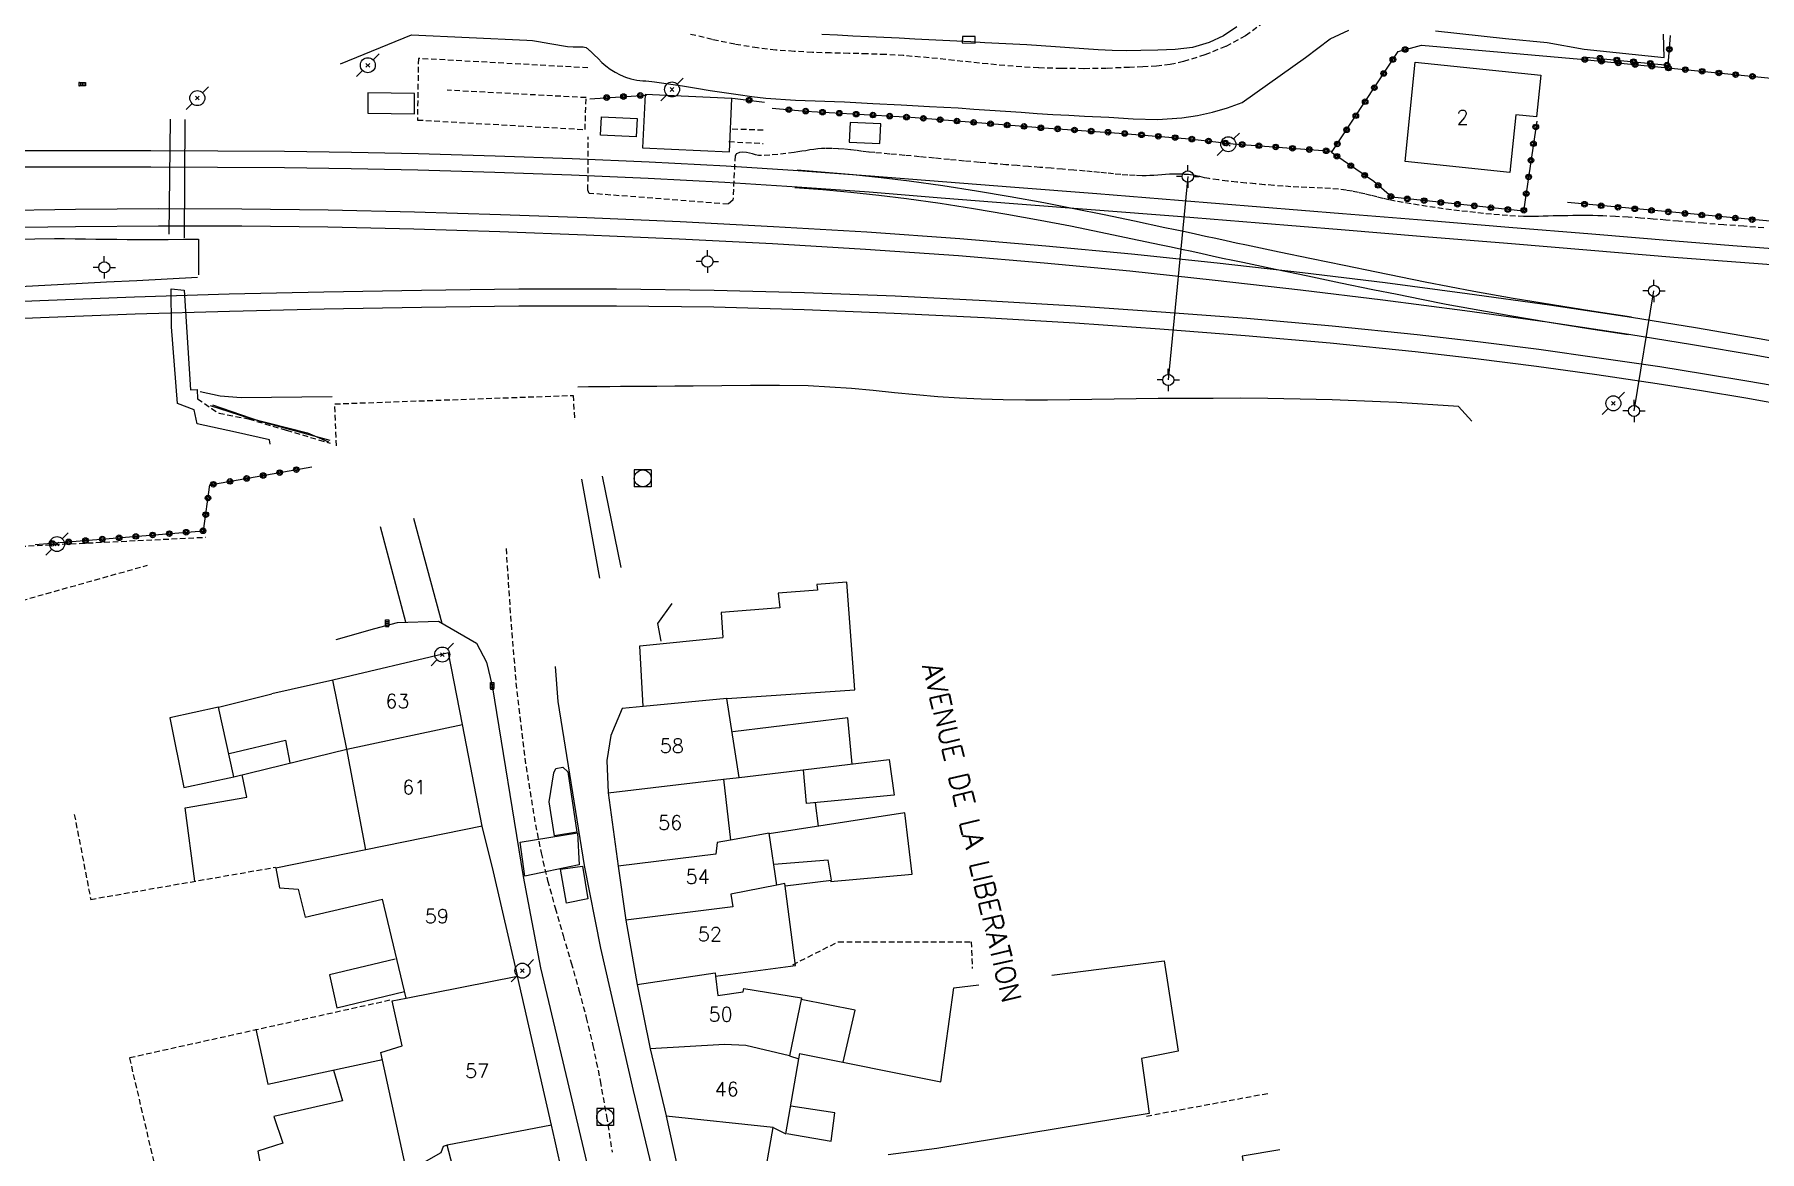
# Model space of a CAD drawing. Header units: millimetres. Extents: x 168000 to 169000, y 125998 to 127000.
# Drawn here: x 168679.6 to 168833.3, y 126436.5 to 126536 of the extents above; entities that cross this region are included whole.
import ezdxf
from ezdxf.enums import TextEntityAlignment as Align

# ---------------------------------------------------------------- set-up
doc = ezdxf.new("R2010")
doc.units = ezdxf.units.MM
doc.linetypes.add('DASHED', pattern=[0.75, 0.5, -0.25])
doc.layers.get('0').update_dxf_attribs({"linetype": 'CONTINUOUS'})
for name, color, linetype in [('W0001', 6, 'DASHED'), ('W0008', 7, 'CONTINUOUS'), ('W0014', 7, 'CONTINUOUS'), ('W0015', 2, 'CONTINUOUS'), ('W0020', 2, 'CONTINUOUS'), ('W0101', 7, 'CONTINUOUS'), ('W0104', 1, 'CONTINUOUS'), ('W0112', 1, 'DASHED'), ('W0211', 2, 'CONTINUOUS'), ('W0214', 2, 'CONTINUOUS'), ('W0323', 7, 'CONTINUOUS'), ('W0333', 7, 'CONTINUOUS'), ('W0401', 7, 'CONTINUOUS'), ('W0420', 7, 'CONTINUOUS'), ('W0473', 7, 'CONTINUOUS'), ('W0610', 7, 'CONTINUOUS'), ('W0611', 7, 'CONTINUOUS'), ('W0700', 7, 'CONTINUOUS'), ('W0989', 7, 'CONTINUOUS'), ('W0991', 7, 'CONTINUOUS'), ('W1102', 7, 'CONTINUOUS')]:
    doc.layers.add(name, color=color, linetype=linetype)
doc.styles.get("Standard").update_dxf_attribs({"font": 'romans.shx', "width": 0.85})

# ---------------------------------------------------------------- blocks, each defined once
blk = doc.blocks.new('T420')
for p, q in [((0.75, 0.75), (-0.75, 0.75)), ((-0.75, 0.75), (-0.75, -0.75)), ((0.75, 0.75), (0.75, -0.75)), ((0.75, -0.75), (-0.75, -0.75))]:
    blk.add_line(p, q)
blk.add_ellipse((0, 0), major_axis=(-0.53, 0.53), ratio=1, start_param=3.926991, end_param=10.210176)
blk = doc.blocks.new('T610')
for p, q in [((-0.500001, 0), (-1.000002, 0)), ((0, 0.500001), (0, 1.000002)), ((0.500001, 0), (1.000002, 0)), ((0, -0.500001), (0, -1.000002))]:
    blk.add_line(p, q)
blk.add_ellipse((0, 0), major_axis=(-0.353554, 0.353554), ratio=1, start_param=3.926990817, end_param=10.2101761242)
blk = doc.blocks.new('T401')
for p, q in [((-0.3, 0.3), (0, 0.3)), ((-0.3, -0.25), (-0.3, 0.3)), ((-0.3, 0.15), (0, 0.15)), ((-0.3, 0), (0, 0)), ((0, 0.3), (0, -0.25)), ((-0.3, -0.15), (0, -0.15)), ((-0.3, -0.25), (-0.3, -0.3)), ((-0.3, -0.3), (0, -0.3)), ((0, -0.3), (0, -0.25))]:
    blk.add_line(p, q)
blk = doc.blocks.new('T473')
for p, q in [((-0.166667, 0.166667), (0.166667, -0.166667)), ((-0.166667, -0.166667), (0.166667, 0.166667)), ((0.500001, 0.500001), (1.000002, 1.000002)), ((-1.000002, -1.000002), (-0.500001, -0.500001))]:
    blk.add_line(p, q)
blk.add_ellipse((0, 0), major_axis=(0.471405, 0.471405), ratio=1, start_param=5.4977871438, end_param=11.780972451)
blk = doc.blocks.new('t323o')
at = {"color": 0, "linetype": 'Continuous'}
for radius in [0.25, 0.15]:
    blk.add_circle((0, 0), radius, dxfattribs=at)

msp = doc.modelspace()

# ---------------------------------------------------------------- linework, layer by layer
at = {"layer": 'W0001'}
for points in [[(168789.12, 126537.04), (168787.5, 126535.85), (168785.73, 126534.9), (168783.88, 126534.15), (168781.99, 126533.55), (168780.79, 126533.29), (168779.58, 126533.15), (168778.36, 126533.09), (168777.16, 126533.04), (168775.13, 126532.95), (168773.11, 126532.92), (168771.09, 126532.93), (168769.07, 126532.99), (168767.56, 126533.08), (168766.06, 126533.19), (168764.55, 126533.34), (168763.05, 126533.49), (168761.55, 126533.66), (168760.05, 126533.82), (168758.55, 126533.96), (168757.05, 126534.08), (168755.42, 126534.18), (168753.79, 126534.24), (168752.17, 126534.28), (168750.54, 126534.32), (168748.91, 126534.37), (168747.28, 126534.46), (168745.65, 126534.58), (168744.03, 126534.77), (168742.01, 126535.09), (168740, 126535.51), (168738.01, 126535.99)], [(168721.62, 126490.18), (168722.07, 126483.45), (168722.57, 126477.47), (168723.29, 126471.52), (168724.24, 126465.6), (168724.74, 126463.1), (168725.33, 126460.63), (168726, 126458.18), (168726.7, 126455.74), (168727.42, 126453.3), (168728.12, 126450.86), (168728.77, 126448.41), (168729.36, 126445.94), (168730.01, 126442.79), (168730.57, 126439.62), (168731.07, 126436.45)]]:
    msp.add_lwpolyline(points, dxfattribs=at)
at = {"layer": 'W0008'}
for points in [[(168786.73, 126536.65), (168785.55, 126535.86), (168784.27, 126535.24), (168782.77, 126534.81), (168781.23, 126534.62), (168779.69, 126534.57), (168778.17, 126534.54), (168776.9, 126534.52), (168775.63, 126534.55), (168774.36, 126534.6), (168773.09, 126534.69), (168771.83, 126534.78), (168770.56, 126534.88), (168769.3, 126534.97), (168768.03, 126535.04), (168766.78, 126535.1), (168765.53, 126535.17), (168764.28, 126535.23), (168763.03, 126535.3), (168761.78, 126535.37), (168760.53, 126535.43), (168759.28, 126535.5), (168758.03, 126535.56), (168756.65, 126535.63), (168755.28, 126535.7), (168753.9, 126535.77), (168752.52, 126535.83), (168751.15, 126535.9), (168749.77, 126535.97)], [(168723.46, 126535.46), (168723.98, 126535.42), (168724.5, 126535.35), (168725.02, 126535.26), (168725.53, 126535.16), (168726.05, 126535.07), (168726.57, 126534.98), (168727.09, 126534.91), (168727.61, 126534.86), (168727.75, 126534.86), (168727.9, 126534.86), (168728.04, 126534.87), (168728.18, 126534.88), (168728.33, 126534.88), (168728.48, 126534.87), (168728.62, 126534.84), (168728.77, 126534.8), (168728.83, 126534.76), (168728.89, 126534.71), (168728.95, 126534.66), (168729, 126534.61), (168729.06, 126534.55), (168729.12, 126534.5), (168729.18, 126534.44), (168729.24, 126534.38), (168729.3, 126534.32), (168729.36, 126534.26), (168729.42, 126534.2), (168729.48, 126534.15), (168729.82, 126533.82), (168730.16, 126533.48), (168730.51, 126533.16), (168730.89, 126532.88), (168731.33, 126532.61), (168731.79, 126532.38), (168732.26, 126532.18), (168732.75, 126532.02), (168733.01, 126531.96), (168733.27, 126531.91), (168733.54, 126531.88), (168733.8, 126531.85), (168734.07, 126531.83), (168734.33, 126531.81), (168734.6, 126531.79), (168734.86, 126531.76), (168736.1, 126531.58), (168737.34, 126531.39), (168738.58, 126531.19), (168739.81, 126530.99), (168741.05, 126530.79), (168742.29, 126530.61), (168743.53, 126530.45), (168744.78, 126530.31), (168745.65, 126530.23), (168746.53, 126530.17), (168747.4, 126530.13), (168748.27, 126530.1), (168749.15, 126530.06), (168750.02, 126530.04), (168750.89, 126530), (168751.77, 126529.96), (168754.3, 126529.83), (168756.83, 126529.7), (168759.36, 126529.56), (168761.89, 126529.42), (168763.3, 126529.33), (168764.71, 126529.24), (168766.11, 126529.14), (168767.52, 126529.04), (168768.93, 126528.94), (168770.34, 126528.85), (168771.75, 126528.77), (168773.16, 126528.7), (168775.32, 126528.59), (168777.49, 126528.46), (168779.67, 126528.41), (168781.84, 126528.55), (168783.21, 126528.75), (168784.57, 126529.04), (168785.9, 126529.42), (168787.2, 126529.9), (168792.83, 126533.92), (168795.04, 126535.58), (168796.71, 126536.36)], [(168804.44, 126536.29), (168810.65, 126535.62), (168814.37, 126535.26), (168817.67, 126534.65), (168824.79, 126533.92), (168824.73, 126535.99)]]:
    msp.add_lwpolyline(points, dxfattribs=at)
at = {"layer": 'W0014'}
for points in [[(168706.86, 126533.35), (168713.19, 126535.94)], [(168713.19, 126535.94), (168723.46, 126535.46)], [(168736.38, 126485.29), (168735.11, 126483.51), (168735.42, 126481.94)], [(168706.48, 126482.09), (168709.93, 126483.08), (168711.94, 126483.59), (168715.59, 126483.72), (168718.99, 126481.75), (168719.89, 126480.06), (168720.39, 126477.96), (168723.16, 126460.99), (168724.7, 126452.84), (168727.11, 126442.74), (168732.57, 126419.64)], [(168774.8, 126266.17), (168768.64, 126292.2), (168764.34, 126310.1), (168760.39, 126326.68), (168752.99, 126357.98), (168749.95, 126370.92), (168742.71, 126400.9), (168737.16, 126424.49), (168732.99, 126441.93), (168730.08, 126454.6), (168728.62, 126461.96), (168726.26, 126476.58), (168726.02, 126479.69)]]:
    msp.add_lwpolyline(points, dxfattribs=at)
at = {"layer": 'W0015'}
for points in [[(168727.92, 126464.92), (168725.94, 126464.62), (168725.45, 126467.63), (168725.89, 126470.23), (168726.07, 126470.59), (168726.67, 126470.71), (168727.12, 126470.3)], [(168728.44, 126461.91), (168728.92, 126459), (168727, 126458.61), (168726.47, 126461.64)]]:
    msp.add_lwpolyline(points, close=True, dxfattribs=at)
at = {"layer": 'W0020'}
for points in [[(168730.2, 126496.63), (168731.84, 126488.51)], [(168729.98, 126487.55), (168728.38, 126496.36)], [(168712.69, 126483.62), (168710.45, 126492.13)], [(168713.38, 126492.9), (168715.91, 126483.53)]]:
    msp.add_lwpolyline(points, dxfattribs=at)
msp.add_lwpolyline([(168723.3, 126461.02), (168722.88, 126464.04), (168727.99, 126464.87), (168728.13, 126462.03)], close=True, dxfattribs=at)
at = {"layer": 'W0101'}
msp.add_lwpolyline([(168802.62, 126533.49), (168813.8, 126532.34), (168813.41, 126528.62), (168811.59, 126528.81), (168811.06, 126523.69), (168801.72, 126524.66)], close=True, dxfattribs=at)
for points in [[(168751.98, 126487.2), (168749.32, 126487), (168749.37, 126486.47), (168745.87, 126486.23), (168746.01, 126484.9), (168740.78, 126484.5), (168740.93, 126482.27)], [(168741.29, 126476.84), (168752.7, 126477.6), (168751.98, 126487.2)], [(168733.84, 126476.12), (168733.55, 126481.53), (168740.93, 126482.27)], [(168716.49, 126480.89), (168706.19, 126478.46)], [(168717.73, 126474.52), (168716.49, 126480.89)], [(168707.45, 126472.32), (168706.19, 126478.46)], [(168742.38, 126469.81), (168741.29, 126476.84)], [(168731.97, 126475.94), (168730.96, 126473.55), (168730.59, 126471.31), (168730.72, 126468.43)], [(168733.84, 126476.12), (168731.97, 126475.94)], [(168719.5, 126465.46), (168717.73, 126474.52)], [(168709.14, 126463.36), (168707.45, 126472.32)], [(168740.99, 126469.65), (168742.38, 126469.81)], [(168740.99, 126469.65), (168741.61, 126464.22)], [(168730.72, 126468.43), (168731.61, 126461.91)], [(168722.65, 126452.1), (168722.65, 126452.17), (168722.64, 126452.17), (168720.49, 126461.39), (168719.5, 126465.46)], [(168745.75, 126460.22), (168745.05, 126464.85), (168741.61, 126464.22)], [(168709.14, 126463.36), (168701.12, 126461.74), (168701.44, 126459.99), (168703.09, 126459.87), (168703.72, 126457.35), (168710.62, 126458.98)], [(168731.61, 126461.91), (168732.28, 126457.09)], [(168740.27, 126452.12), (168747.41, 126453.07), (168746.47, 126460.36), (168745.75, 126460.22)], [(168712.72, 126450.16), (168710.62, 126458.98)], [(168732.28, 126457.09), (168732.28, 126457.09), (168732.28, 126457.09), (168733.3, 126451.36)], [(168725.67, 126438.84), (168722.65, 126452.1)], [(168740.27, 126452.12), (168740.5, 126450.38), (168742.75, 126450.7), (168742.81, 126451.02), (168747.95, 126450.19), (168746.88, 126445.02)], [(168733.3, 126451.36), (168733.3, 126451.36), (168733.3, 126451.36), (168734.45, 126445.65), (168734.45, 126445.65)], [(168716.38, 126437.05), (168716.02, 126436.95), (168715.81, 126436.39), (168712.77, 126434.66), (168710.48, 126445.3), (168712.38, 126445.91), (168711.48, 126449.92), (168712.72, 126450.16)], [(168734.45, 126445.65), (168734.45, 126445.65), (168735.89, 126439.67), (168735.9, 126439.64)], [(168745.41, 126438.64), (168746.55, 126438.08), (168747.72, 126444.75)], [(168746.88, 126445.02), (168747.72, 126444.75)], [(168735.9, 126439.64), (168738.44, 126428.04)], [(168728.05, 126428.33), (168727.75, 126429.64), (168727.46, 126430.96), (168727.16, 126432.27), (168726.86, 126433.58), (168726.57, 126434.9), (168726.27, 126436.21), (168725.97, 126437.53), (168725.67, 126438.84)], [(168744.44, 126433.06), (168745.41, 126438.64)], [(168719.05, 126426.89), (168716.38, 126437.05)]]:
    msp.add_lwpolyline(points, dxfattribs=at)
at = {"layer": 'W0104'}
for points in [[(168762.25, 126535.22), (168763.41, 126535.2), (168763.42, 126535.78), (168762.28, 126535.8)], [(168709.3, 126528.96), (168713.46, 126528.9), (168713.48, 126530.71), (168709.32, 126530.76)], [(168691.66, 126475.1), (168692.91, 126468.9), (168697.36, 126469.87), (168696.01, 126476.07)]]:
    msp.add_lwpolyline(points, close=True, dxfattribs=at)
for points in [[(168734.02, 126530.62), (168733.78, 126525.88)], [(168741.73, 126530.26), (168734.02, 126530.62)], [(168741.52, 126525.51), (168741.73, 126530.26)], [(168730.05, 126527), (168730.12, 126528.62)], [(168730.12, 126528.62), (168733.3, 126528.47)], [(168733.3, 126528.47), (168733.2, 126526.86)], [(168752.27, 126528.14), (168752.19, 126526.37)], [(168755, 126528.02), (168752.27, 126528.14)], [(168754.92, 126526.25), (168755, 126528.02)], [(168733.2, 126526.86), (168730.05, 126527)], [(168733.78, 126525.88), (168741.52, 126525.51)], [(168752.19, 126526.37), (168754.92, 126526.25)], [(168706.19, 126478.46), (168700.75, 126477.24)], [(168706.19, 126478.46), (168706.19, 126478.46)], [(168696.01, 126476.07), (168700.75, 126477.24)], [(168752.08, 126475.12), (168741.83, 126473.87)], [(168752.45, 126471), (168752.08, 126475.12)], [(168696.96, 126471.95), (168701.96, 126473.12), (168702.37, 126471.11)], [(168697.36, 126469.87), (168707.45, 126472.32)], [(168742.38, 126469.81), (168755.75, 126471.39), (168756.19, 126468.22), (168748.38, 126467.48), (168748.12, 126470.49)], [(168693.89, 126460.56), (168693.05, 126467.11), (168698.52, 126468.05), (168698.1, 126470.05)], [(168749.16, 126467.55), (168749.44, 126465.46)], [(168750.54, 126460.54), (168757.81, 126461.2), (168757.15, 126466.65), (168745.06, 126464.79)], [(168746.5, 126460.14), (168750.61, 126460.66), (168750.32, 126462.43), (168745.47, 126462.05)], [(168711.75, 126453.62), (168705.89, 126452.23), (168706.55, 126449.3), (168712.58, 126450.75)], [(168770.24, 126452.19), (168780.26, 126453.48), (168781.51, 126445.43), (168778.23, 126444.77), (168778.91, 126439.87), (168760.01, 126436.76), (168755.65, 126436.2)], [(168747.76, 126445.22), (168760.36, 126442.71), (168761.52, 126451.06), (168763.73, 126451.35)], [(168751.65, 126444.44), (168752.71, 126449.07), (168747.92, 126450.04)], [(168699.34, 126447.4), (168700.41, 126442.48), (168710.61, 126444.68)], [(168747.72, 126444.75), (168747.8, 126445.21)], [(168706.26, 126443.74), (168707.04, 126441.01), (168700.93, 126439.6), (168701.75, 126437.25), (168699.51, 126436.52), (168700.47, 126431.3)], [(168746.63, 126438.1), (168750.6, 126437.42), (168750.9, 126439.93), (168746.98, 126440.53)], [(168790.57, 126436.63), (168787.21, 126436.08), (168787.7, 126432.99), (168788.71, 126433.12), (168789.02, 126431.21), (168792.34, 126431.67)]]:
    msp.add_lwpolyline(points, dxfattribs=at)
at = {"layer": 'W0112'}
for points in [[(168728.92, 126532.99), (168713.81, 126533.83), (168713.73, 126528.35), (168728.67, 126527.5), (168728.75, 126530.34), (168716.38, 126531)], [(168744.53, 126527.44), (168741.64, 126527.54)], [(168742.02, 126525.18), (168741.84, 126521.2), (168741.42, 126520.86), (168729.02, 126521.82), (168728.92, 126522.11), (168728.95, 126526.86)], [(168741.48, 126526.43), (168744.53, 126526.26)], [(168833.68, 126518.75), (168831.89, 126518.89), (168830.1, 126519.02), (168828.31, 126519.16), (168827.19, 126519.25), (168826.07, 126519.34), (168824.95, 126519.44), (168823.82, 126519.53), (168822.7, 126519.62), (168821.58, 126519.7), (168820.45, 126519.76), (168819.33, 126519.82), (168818.88, 126519.83), (168818.44, 126519.84), (168818, 126519.84), (168817.55, 126519.84), (168817.11, 126519.84), (168816.67, 126519.84), (168816.22, 126519.83), (168815.78, 126519.83), (168815.34, 126519.82), (168814.91, 126519.81), (168814.47, 126519.8), (168814.03, 126519.78), (168813.59, 126519.77), (168813.16, 126519.76), (168812.72, 126519.76), (168812.28, 126519.77), (168811.56, 126519.8), (168810.85, 126519.84), (168810.13, 126519.9), (168809.42, 126519.96), (168808.7, 126520.03), (168807.99, 126520.11), (168807.27, 126520.19), (168806.56, 126520.27), (168805.84, 126520.36), (168805.12, 126520.45), (168804.41, 126520.55), (168803.69, 126520.66), (168802.97, 126520.77), (168802.26, 126520.88), (168801.54, 126521), (168800.83, 126521.13), (168800.28, 126521.24), (168799.74, 126521.37), (168799.2, 126521.5), (168798.66, 126521.63), (168798.12, 126521.77), (168797.58, 126521.89), (168797.03, 126522), (168796.48, 126522.09), (168795.78, 126522.18), (168795.08, 126522.24), (168794.37, 126522.28), (168793.66, 126522.31), (168792.96, 126522.34), (168792.25, 126522.37), (168791.55, 126522.41), (168790.84, 126522.46), (168790.02, 126522.53), (168789.2, 126522.59), (168788.37, 126522.67), (168787.55, 126522.74), (168786.73, 126522.82), (168785.91, 126522.91), (168785.08, 126523.02), (168784.27, 126523.13), (168784.06, 126523.17), (168783.85, 126523.21), (168783.64, 126523.26), (168783.43, 126523.31), (168783.22, 126523.35), (168783.02, 126523.4), (168782.81, 126523.44), (168782.59, 126523.46), (168782.41, 126523.49), (168782.22, 126523.5), (168782.03, 126523.51), (168781.84, 126523.52), (168781.65, 126523.52), (168781.46, 126523.53), (168781.27, 126523.53), (168781.08, 126523.53), (168780.73, 126523.52), (168780.38, 126523.5), (168780.04, 126523.48), (168779.69, 126523.45), (168779.34, 126523.42), (168778.99, 126523.4), (168778.65, 126523.38), (168778.3, 126523.38), (168777.66, 126523.4), (168777.02, 126523.44), (168776.39, 126523.49), (168775.75, 126523.55), (168775.12, 126523.62), (168774.49, 126523.68), (168773.85, 126523.74), (168773.22, 126523.8), (168772.21, 126523.88), (168771.2, 126523.96), (168770.18, 126524.05), (168769.17, 126524.13), (168768.16, 126524.21), (168767.15, 126524.29), (168766.14, 126524.37), (168765.12, 126524.46), (168763.79, 126524.58), (168762.46, 126524.7), (168761.13, 126524.82), (168759.8, 126524.95), (168758.47, 126525.08), (168757.14, 126525.2), (168755.81, 126525.32), (168754.48, 126525.45), (168753.94, 126525.5), (168753.39, 126525.56), (168752.84, 126525.63), (168752.3, 126525.69), (168751.75, 126525.75), (168751.2, 126525.79), (168750.65, 126525.82), (168750.09, 126525.82), (168749.74, 126525.8), (168749.39, 126525.77), (168749.03, 126525.73), (168748.68, 126525.68), (168748.33, 126525.62), (168747.98, 126525.57), (168747.63, 126525.52), (168747.28, 126525.47), (168746.56, 126525.38), (168745.84, 126525.29), (168745.12, 126525.22), (168744.39, 126525.18), (168744.11, 126525.2), (168743.84, 126525.26), (168743.58, 126525.34), (168743.32, 126525.41), (168743.03, 126525.46), (168742.73, 126525.48), (168742.43, 126525.45), (168742.14, 126525.34), (168742.12, 126525.33), (168742.11, 126525.31), (168742.1, 126525.28), (168742.09, 126525.26), (168742.09, 126525.24), (168742.08, 126525.22), (168742.07, 126525.2), (168742.05, 126525.18), (168742.04, 126525.18), (168742.03, 126525.18), (168742.02, 126525.18), (168742.02, 126525.18)], [(168694.14, 126503.53), (168695.38, 126502.67), (168696.05, 126502.25), (168698.69, 126501.73), (168702.05, 126500.73), (168705.95, 126499.57)], [(168706.51, 126499.34), (168706.36, 126503.07), (168727.59, 126503.83), (168727.72, 126501.72), (168727.72, 126501.72)], [(168678.34, 126490.39), (168694.86, 126491.2)], [(168678.47, 126485.56), (168689.69, 126488.71)], [(168683.16, 126466.52), (168684.62, 126458.95), (168701.08, 126461.81)], [(168747.17, 126453.13), (168751.22, 126455.18), (168763.06, 126455.18), (168763.16, 126452.8)], [(168691.12, 126431.92), (168688.09, 126444.86), (168711.42, 126450.02)], [(168778.67, 126439.65), (168789.72, 126441.72)]]:
    msp.add_lwpolyline(points, dxfattribs=at)
at = {"layer": 'W0211'}
msp.add_lwpolyline([(168695.27, 126502.93), (168698.67, 126501.83), (168703.92, 126500.5), (168705.81, 126499.7)], dxfattribs=at)
at = {"layer": 'W0214'}
for points in [[(168800.97, 126503.2), (168799.53, 126503.26), (168798.1, 126503.32), (168796.66, 126503.37), (168795.23, 126503.42), (168793.79, 126503.46), (168792.36, 126503.49), (168790.92, 126503.52), (168789.48, 126503.55), (168787.05, 126503.57), (168784.61, 126503.56), (168782.17, 126503.55), (168779.73, 126503.54), (168777.76, 126503.53), (168775.79, 126503.5), (168773.81, 126503.46), (168771.84, 126503.43), (168769.86, 126503.41), (168767.89, 126503.4), (168765.91, 126503.42), (168763.94, 126503.48), (168762.01, 126503.57), (168760.08, 126503.71), (168758.16, 126503.88), (168756.24, 126504.07), (168754.32, 126504.26), (168752.4, 126504.43), (168750.47, 126504.57), (168748.55, 126504.67), (168745.98, 126504.72), (168743.41, 126504.71), (168740.85, 126504.67), (168738.28, 126504.64), (168736.66, 126504.64), (168735.05, 126504.63), (168733.43, 126504.62), (168731.81, 126504.61), (168730.87, 126504.6), (168729.92, 126504.59), (168728.98, 126504.58), (168728.03, 126504.56)], [(168694.36, 126504.16), (168696.14, 126503.8), (168698.03, 126503.65), (168706.14, 126503.74)], [(168695.47, 126502.98), (168699.7, 126501.54), (168705.92, 126499.85)], [(168807.66, 126501.53), (168806.48, 126502.85), (168800.97, 126503.2)]]:
    msp.add_lwpolyline(points, dxfattribs=at)
at = {"layer": 'W0323'}
for points in [[(168813.44, 126528.26), (168812.28, 126520.23), (168800.55, 126521.47), (168798.92, 126522.88), (168795.17, 126525.45), (168801.11, 126534.46), (168803.17, 126535.02)], [(168817.59, 126533.99), (168825.14, 126533.24), (168825.37, 126535.88)], [(168817.36, 126533.76), (168853.09, 126530.21), (168851.95, 126517.7), (168816.2, 126520.99)], [(168729.09, 126530.25), (168734.14, 126530.57)], [(168741.8, 126530.3), (168744.64, 126529.93)], [(168745.33, 126529.41), (168748.33, 126529.14), (168757.67, 126528.59), (168769.95, 126527.61), (168776.25, 126527.19), (168782.52, 126526.68), (168786.39, 126526.23), (168795.2, 126525.57)], [(168679.67, 126490.54), (168694.67, 126491.77), (168695.23, 126495.85), (168704.31, 126497.46)]]:
    msp.add_lwpolyline(points, dxfattribs=at)
at = {"layer": 'W0333'}
for points in [[(168803.17, 126535.02), (168817.36, 126533.76)], [(168691.62, 126518.17), (168691.72, 126528.42)], [(168693.02, 126528.4), (168692.94, 126517.85)], [(168677.9, 126517.75), (168681.38, 126517.79), (168682.3, 126517.79), (168683.23, 126517.78), (168684.16, 126517.77), (168685.09, 126517.75), (168686.02, 126517.74), (168686.95, 126517.73), (168687.88, 126517.72), (168688.81, 126517.71), (168690.17, 126517.71), (168691.52, 126517.72), (168692.88, 126517.73), (168694.23, 126517.75)], [(168694.23, 126517.75), (168694.23, 126514.56)], [(168694.12, 126514.34), (168691.43, 126514.19), (168688.73, 126514.04), (168686.03, 126513.9), (168683.33, 126513.75), (168680.54, 126513.61), (168677.76, 126513.46)], [(168700.62, 126499.47), (168700.56, 126499.88), (168697.53, 126500.55), (168694.11, 126501.29), (168693.83, 126502.54), (168692.34, 126503.12), (168691.83, 126509.93), (168691.8, 126513.33), (168692.94, 126513.21), (168693.5, 126504.32), (168694.09, 126504.36), (168694.14, 126503.53)]]:
    msp.add_lwpolyline(points, dxfattribs=at)
at = {"layer": 'W0611'}
for points in [[(168782.36, 126523.32), (168780.62, 126505.2)], [(168822.11, 126502.44), (168823.89, 126513.13)]]:
    msp.add_lwpolyline(points, dxfattribs=at)
at = {"layer": 'W0700'}
for points in [[(168836.05, 126516.77), (168830.91, 126517.15), (168825.77, 126517.56), (168818.36, 126518.18), (168810.95, 126518.79), (168803.55, 126519.4), (168796.14, 126520), (168788.84, 126520.6), (168781.54, 126521.19), (168774.24, 126521.78), (168766.94, 126522.35), (168760.51, 126522.85), (168754.08, 126523.35), (168747.65, 126523.83), (168741.22, 126524.23), (168734.37, 126524.59), (168727.51, 126524.9), (168720.66, 126525.14), (168713.8, 126525.34), (168707.84, 126525.47), (168701.89, 126525.54), (168695.94, 126525.58), (168689.98, 126525.6), (168684.28, 126525.61), (168678.57, 126525.61)], [(168678.58, 126524.19), (168684.28, 126524.19), (168689.98, 126524.18), (168695.93, 126524.15), (168701.88, 126524.12), (168707.82, 126524.04), (168713.77, 126523.92), (168720.61, 126523.72), (168727.45, 126523.48), (168734.29, 126523.17), (168741.12, 126522.82), (168747.56, 126522.41), (168753.98, 126521.94), (168760.4, 126521.43), (168766.83, 126520.93), (168774.13, 126520.36), (168781.43, 126519.78), (168788.73, 126519.18), (168796.03, 126518.59), (168803.44, 126517.99), (168810.84, 126517.38), (168818.25, 126516.77), (168825.66, 126516.15), (168830.79, 126515.74), (168835.93, 126515.36)], [(168747.56, 126523.91), (168750.06, 126523.72), (168752.55, 126523.5), (168755.04, 126523.23), (168757.53, 126522.93), (168760.54, 126522.51), (168763.54, 126522.04), (168766.53, 126521.53), (168769.52, 126521), (168772.22, 126520.48), (168774.92, 126519.93), (168777.62, 126519.36), (168780.31, 126518.79), (168781.22, 126518.6), (168782.13, 126518.41), (168783.04, 126518.21), (168783.95, 126518.01), (168784.86, 126517.82), (168785.77, 126517.62), (168786.68, 126517.42), (168787.59, 126517.23), (168790.49, 126516.62), (168793.38, 126516.01), (168796.28, 126515.41), (168799.17, 126514.82), (168801.34, 126514.39), (168803.5, 126513.95), (168805.67, 126513.53), (168807.84, 126513.12), (168811.34, 126512.5), (168814.85, 126511.91), (168818.36, 126511.35), (168821.88, 126510.82)], [(168747.34, 126522.34), (168749.84, 126522.15), (168752.34, 126521.92), (168754.83, 126521.66), (168757.31, 126521.35), (168760.29, 126520.94), (168763.27, 126520.47), (168766.24, 126519.97), (168769.2, 126519.44), (168771.91, 126518.92), (168774.6, 126518.37), (168777.29, 126517.81), (168779.98, 126517.24), (168780.89, 126517.05), (168781.81, 126516.85), (168782.72, 126516.66), (168783.63, 126516.46), (168784.54, 126516.26), (168785.45, 126516.06), (168786.36, 126515.87), (168787.27, 126515.68), (168790.16, 126515.07), (168793.05, 126514.46), (168795.95, 126513.86), (168798.84, 126513.27), (168801.02, 126512.83), (168803.19, 126512.39), (168805.37, 126511.96), (168807.55, 126511.56), (168811.05, 126510.94), (168814.55, 126510.35), (168818.06, 126509.79), (168821.58, 126509.25)], [(168675.85, 126520.3), (168683.26, 126520.41), (168690.68, 126520.47), (168698.09, 126520.45), (168705.78, 126520.36), (168713.46, 126520.18), (168721.14, 126519.95), (168728.81, 126519.66), (168737.13, 126519.3), (168745.44, 126518.88), (168753.75, 126518.39), (168762.05, 126517.8), (168769.7, 126517.16), (168777.34, 126516.43), (168784.97, 126515.62), (168792.59, 126514.76), (168799.93, 126513.87), (168807.26, 126512.91), (168814.58, 126511.89), (168821.89, 126510.79), (168827.58, 126509.87), (168833.26, 126508.9), (168838.93, 126507.88)], [(168675.87, 126518.77), (168683.27, 126518.88), (168690.67, 126518.94), (168698.08, 126518.92), (168705.75, 126518.83), (168713.42, 126518.66), (168721.08, 126518.42), (168728.75, 126518.13), (168737.05, 126517.77), (168745.35, 126517.36), (168753.65, 126516.86), (168761.94, 126516.27), (168769.57, 126515.63), (168777.19, 126514.91), (168784.8, 126514.1), (168792.41, 126513.24), (168799.73, 126512.35), (168807.05, 126511.39), (168814.36, 126510.37), (168821.66, 126509.28), (168827.33, 126508.37), (168833, 126507.4), (168838.65, 126506.38)], [(168671.64, 126511.92), (168680.08, 126512.29), (168688.51, 126512.6), (168696.95, 126512.86), (168705.39, 126513.06), (168714.08, 126513.21), (168722.77, 126513.31), (168731.46, 126513.32), (168740.16, 126513.21), (168748.22, 126513), (168756.28, 126512.68), (168764.34, 126512.27), (168772.39, 126511.79), (168780, 126511.28), (168787.61, 126510.69), (168795.21, 126510.02), (168802.8, 126509.25), (168808.21, 126508.63), (168813.62, 126507.93), (168819.01, 126507.18), (168824.41, 126506.39), (168828.38, 126505.76), (168832.35, 126505.1), (168836.31, 126504.41)], [(168671.72, 126510.4), (168680.14, 126510.77), (168688.57, 126511.08), (168696.99, 126511.34), (168705.42, 126511.54), (168714.1, 126511.69), (168722.77, 126511.79), (168731.45, 126511.8), (168740.12, 126511.7), (168748.17, 126511.48), (168756.21, 126511.16), (168764.25, 126510.76), (168772.28, 126510.28), (168779.88, 126509.76), (168787.47, 126509.17), (168795.05, 126508.5), (168802.62, 126507.74), (168808.02, 126507.12), (168813.41, 126506.43), (168818.8, 126505.68), (168824.17, 126504.88), (168828.13, 126504.26), (168832.08, 126503.61), (168836.03, 126502.91)]]:
    msp.add_lwpolyline(points, dxfattribs=at)
at = {"layer": 'W1102'}
for points in [[(168741.29, 126476.84), (168733.84, 126476.12)], [(168707.45, 126472.32), (168717.73, 126474.52)], [(168730.72, 126468.43), (168740.99, 126469.65)], [(168719.5, 126465.46), (168709.14, 126463.36)], [(168741.61, 126464.22), (168740.44, 126464), (168740.31, 126462.96), (168731.61, 126461.91)], [(168745.75, 126460.22), (168741.64, 126459.4), (168741.82, 126458.27), (168732.28, 126457.09)], [(168712.72, 126450.16), (168722.65, 126452.1)], [(168733.3, 126451.36), (168740.24, 126452.4), (168740.27, 126452.12)], [(168746.88, 126445.02), (168742.98, 126445.93), (168741.07, 126446.02), (168734.45, 126445.65)], [(168745.41, 126438.64), (168735.9, 126439.64)], [(168725.67, 126438.84), (168716.38, 126437.05)]]:
    msp.add_lwpolyline(points, dxfattribs=at)

# ---------------------------------------------------------------- block references
at = {"layer": 'W0323'}
for p, rotation in [((168801.72, 126534.63), 15.05753161074576), ((168825.26, 126534.65), 85.16441261865158), ((168800.63, 126533.74), 56.63525571524167), ((168817.73, 126533.73), 354.3251273196818), ((168819.08, 126533.85), 354.3374731502047), ((168819.22, 126533.58), 354.3251273196818), ((168820.58, 126533.7), 354.3374731502047), ((168820.71, 126533.43), 354.3251273196818), ((168822.07, 126533.55), 354.3374731502047), ((168822.21, 126533.28), 354.3251273196818), ((168823.56, 126533.4), 354.3374731502047), ((168823.7, 126533.13), 354.3251273196818), ((168825.05, 126533.25), 354.3374731502047), ((168799.81, 126532.49), 56.63525571524167), ((168825.19, 126532.98), 354.3251273196818), ((168826.68, 126532.84), 354.3251273196818), ((168828.18, 126532.69), 354.3251273196818), ((168829.67, 126532.54), 354.3251273196818), ((168831.16, 126532.39), 354.3251273196818), ((168832.66, 126532.24), 354.3251273196818), ((168730.59, 126530.35), 3.627925439330664), ((168732.09, 126530.44), 3.627925439330664), ((168733.58, 126530.54), 3.627925439330664), ((168743.28, 126530.11), 352.4093155275215), ((168798.16, 126529.98), 56.63525571524167), ((168798.98, 126531.23), 56.63525571524167), ((168746.82, 126529.27), 354.8004051216964), ((168748.32, 126529.14), 354.8004051216964), ((168749.81, 126529.05), 356.649714938081), ((168751.31, 126528.96), 356.649714938081), ((168752.81, 126528.87), 356.649714938081), ((168754.31, 126528.79), 356.649714938081), ((168755.8, 126528.7), 356.649714938081), ((168757.3, 126528.61), 356.649714938081), ((168758.8, 126528.5), 355.4329396884049), ((168797.33, 126528.73), 56.63525571524167), ((168760.29, 126528.38), 355.4329396884049), ((168761.79, 126528.26), 355.4329396884049), ((168763.28, 126528.14), 355.4329396884049), ((168764.78, 126528.02), 355.4329396884049), ((168766.27, 126527.9), 355.4329396884049), ((168767.77, 126527.78), 355.4329396884049), ((168769.26, 126527.66), 355.4329396884049), ((168770.76, 126527.56), 356.2022310273637), ((168772.26, 126527.46), 356.2022310273637), ((168773.75, 126527.36), 356.2022310273637), ((168775.25, 126527.26), 356.2022310273637), ((168776.74, 126527.15), 355.3014439013493), ((168778.24, 126527.03), 355.3014439013493), ((168796.51, 126527.48), 56.63525571524167), ((168813.36, 126527.73), 261.8059604095957), ((168779.73, 126526.9), 355.3014439013493), ((168781.23, 126526.78), 355.3014439013493), ((168782.72, 126526.65), 353.4927088808934), ((168784.21, 126526.48), 353.4927088808934), ((168785.7, 126526.31), 353.4927088808934), ((168787.2, 126526.17), 355.6649433359735), ((168788.69, 126526.06), 355.6649433359735), ((168790.19, 126525.95), 355.6649433359735), ((168791.69, 126525.83), 355.6649433359735), ((168793.18, 126525.72), 355.6649433359735), ((168794.68, 126525.61), 355.6649433359735), ((168795.68, 126526.22), 56.63525571524167), ((168813.15, 126526.24), 261.8059604095957), ((168795.64, 126525.12), 145.5758595425803), ((168796.88, 126524.28), 145.5758595425803), ((168812.93, 126524.76), 261.8059604095957), ((168798.12, 126523.43), 145.5758595425803), ((168799.32, 126522.53), 139.2133858471223), ((168812.72, 126523.28), 261.8059604095957), ((168800.45, 126521.55), 139.2133858471223), ((168801.92, 126521.33), 173.9531242196451), ((168803.41, 126521.17), 173.9531242196451), ((168804.9, 126521.01), 173.9531242196451), ((168806.39, 126520.85), 173.9531242196451), ((168812.51, 126521.79), 261.8059604095957), ((168817.7, 126520.85), 174.7435850585479), ((168807.88, 126520.7), 173.9531242196451), ((168809.37, 126520.54), 173.9531242196451), ((168810.87, 126520.38), 173.9531242196451), ((168812.29, 126520.31), 261.8059604095957), ((168819.19, 126520.72), 174.7435850585479), ((168820.68, 126520.58), 174.7435850585479), ((168822.18, 126520.44), 174.7435850585479), ((168823.67, 126520.3), 174.7435850585479), ((168825.17, 126520.17), 174.7435850585479), ((168826.66, 126520.03), 174.7435850585479), ((168828.15, 126519.89), 174.7435850585479), ((168829.65, 126519.76), 174.7435850585479), ((168831.14, 126519.62), 174.7435850585479), ((168832.63, 126519.48), 174.7435850585479), ((168698.51, 126496.43), 10.00797980142562), ((168699.99, 126496.69), 10.00797980142562), ((168701.46, 126496.95), 10.00797980142562), ((168702.94, 126497.22), 10.00797980142562), ((168695.07, 126494.69), 82.16662177238562), ((168695.55, 126495.91), 10.00797980142562), ((168697.03, 126496.17), 10.00797980142562), ((168694.87, 126493.21), 82.16662177238562), ((168693.13, 126491.64), 4.706736363825181), ((168694.62, 126491.77), 4.706736363825181), ((168681.17, 126490.66), 4.706736363825181), ((168682.66, 126490.78), 4.706736363825181), ((168684.16, 126490.9), 4.706736363825181), ((168685.65, 126491.03), 4.706736363825181), ((168687.15, 126491.15), 4.706736363825181), ((168688.64, 126491.27), 4.706736363825181), ((168690.14, 126491.4), 4.706736363825181), ((168691.63, 126491.52), 4.706736363825181)]:
    msp.add_blockref('t323o', p, dxfattribs=dict(at, rotation=rotation))
at = {"layer": 'W0401', "rotation": 269.9003245449638}
msp.add_blockref('T401', (168683.86, 126531.38), dxfattribs=at)
at = {"layer": 'W0401'}
for p in [(168711.17, 126483.55), (168720.53, 126477.97)]:
    msp.add_blockref('T401', p, dxfattribs=at)
at = {"layer": 'W0420'}
for p in [(168733.8, 126496.44), (168730.45, 126439.57)]:
    msp.add_blockref('T420', p, dxfattribs=at)
at = {"layer": 'W0473'}
for p in [(168709.31, 126533.23), (168736.41, 126531.07), (168694.12, 126530.3), (168785.97, 126526.19), (168820.27, 126503.12), (168681.62, 126490.59), (168715.94, 126480.75), (168723.08, 126452.6)]:
    msp.add_blockref('T473', p, dxfattribs=at)
at = {"layer": 'W0610'}
for p in [(168782.36, 126523.32), (168739.56, 126515.75), (168685.83, 126515.23), (168823.89, 126513.13), (168780.62, 126505.2), (168822.11, 126502.44)]:
    msp.add_blockref('T610', p, dxfattribs=at)

# ---------------------------------------------------------------- texts
at = {"layer": 'W0989'}
msp.add_text('AVENUE DE LA LIBERATION ', height=1.75, rotation=283.3794, dxfattribs=at).set_placement((168758.69, 126479.74))
at = {"layer": 'W0991'}
for s, p in [('2', (168806.84, 126528.59)), ('63', (168711.94, 126476.6)), ('58', (168736.39, 126472.63)), ('61', (168713.45, 126468.94)), ('56', (168736.25, 126465.78)), ('54', (168738.69, 126460.97)), ('59', (168715.46, 126457.44)), ('52', (168739.78, 126455.86)), ('50', (168740.74, 126448.71)), ('57', (168719.05, 126443.69)), ('46', (168741.28, 126442.05))]:
    msp.add_text(s, height=1.25, dxfattribs=at).set_placement(p, align=Align.MIDDLE_CENTER)

doc.saveas('drawing.dxf')
